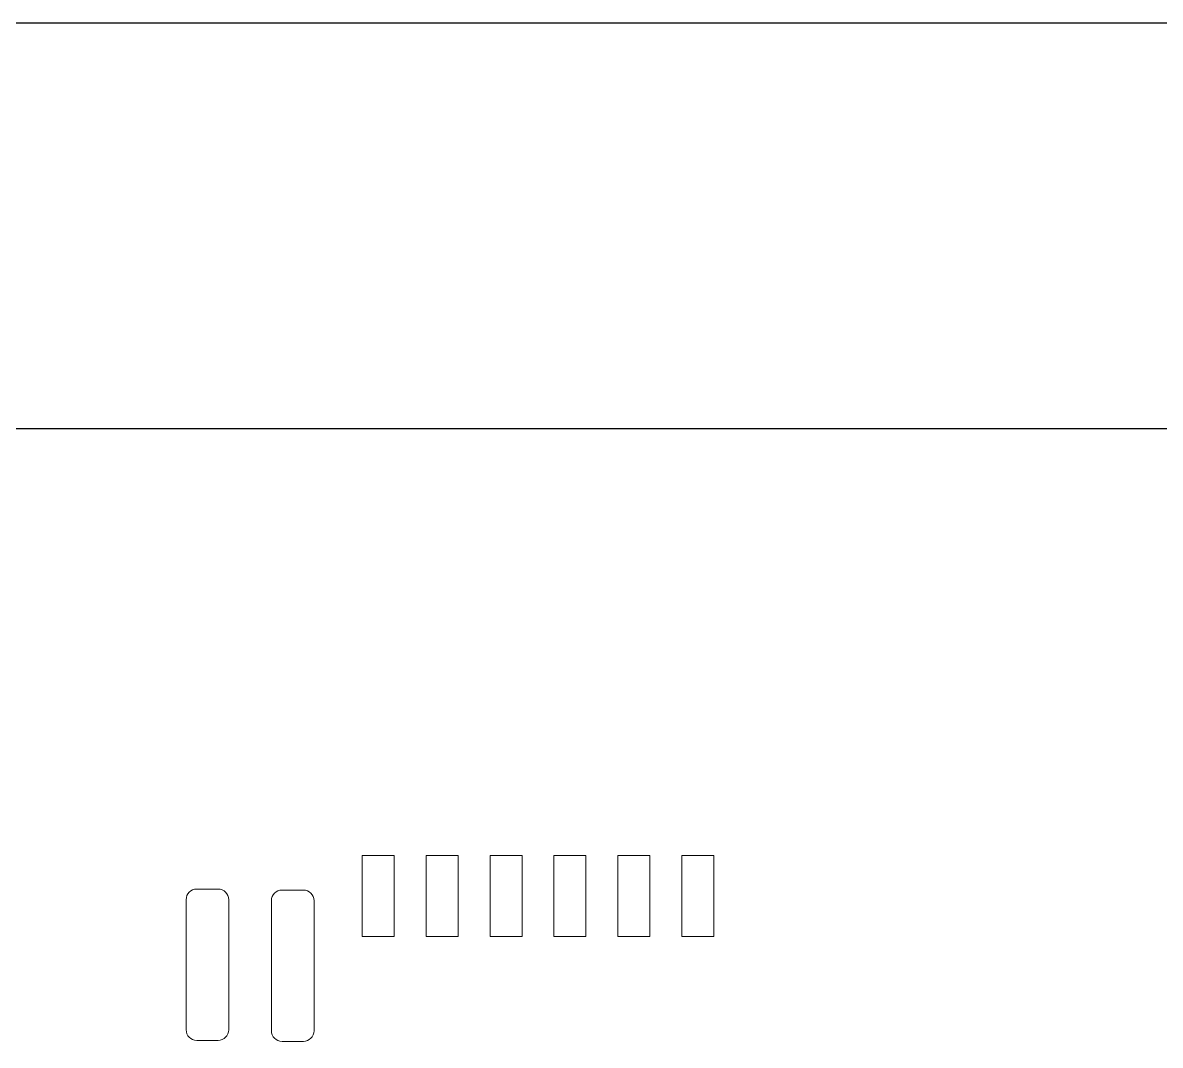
# Model space of a CAD drawing. Header units: inches. Extents: x 70 to 970, y -386 to 214.
# Drawn here: x 357.8 to 411.1, y 165.7 to 213.7 of the extents above; entities that cross this region are included whole.
import ezdxf

# ---------------------------------------------------------------- set-up
doc = ezdxf.new("R2010")
doc.units = ezdxf.units.IN
doc.header["$MEASUREMENT"] = 0

msp = doc.modelspace()

# ---------------------------------------------------------------- linework, layer by layer
at = {"color": 6}
msp.add_line((910.389, 194.625), (80.389, 194.625), dxfattribs=at)
at = {"color": 1, "lineweight": 0}
for p, q in [((375.195, 174.625), (373.695, 174.625)), ((373.695, 174.625), (373.695, 170.825)), ((375.195, 174.625), (373.695, 174.625)), ((373.695, 174.625), (373.695, 170.825)), ((375.195, 170.825), (375.195, 174.625)), ((375.195, 170.825), (375.195, 174.625)), ((378.195, 174.625), (376.695, 174.625)), ((376.695, 174.625), (376.695, 170.825)), ((378.195, 174.625), (376.695, 174.625)), ((376.695, 174.625), (376.695, 170.825)), ((378.195, 170.825), (378.195, 174.625)), ((378.195, 170.825), (378.195, 174.625)), ((381.195, 174.625), (379.695, 174.625)), ((379.695, 174.625), (379.695, 170.825)), ((381.195, 174.625), (379.695, 174.625)), ((379.695, 174.625), (379.695, 170.825)), ((381.195, 170.825), (381.195, 174.625)), ((381.195, 170.825), (381.195, 174.625)), ((384.195, 174.625), (382.695, 174.625)), ((382.695, 174.625), (382.695, 170.825)), ((384.195, 174.625), (382.695, 174.625)), ((382.695, 174.625), (382.695, 170.825)), ((384.195, 170.825), (384.195, 174.625)), ((384.195, 170.825), (384.195, 174.625)), ((387.195, 174.625), (385.695, 174.625)), ((385.695, 174.625), (385.695, 170.825)), ((387.195, 174.625), (385.695, 174.625)), ((385.695, 174.625), (385.695, 170.825)), ((387.195, 170.825), (387.195, 174.625)), ((387.195, 170.825), (387.195, 174.625)), ((390.195, 174.625), (388.695, 174.625)), ((388.695, 174.625), (388.695, 170.825)), ((390.195, 174.625), (388.695, 174.625)), ((388.695, 174.625), (388.695, 170.825)), ((390.195, 170.825), (390.195, 174.625)), ((390.195, 170.825), (390.195, 174.625)), ((373.695, 170.825), (375.195, 170.825)), ((373.695, 170.825), (375.195, 170.825)), ((376.695, 170.825), (378.195, 170.825)), ((376.695, 170.825), (378.195, 170.825)), ((379.695, 170.825), (381.195, 170.825)), ((379.695, 170.825), (381.195, 170.825)), ((382.695, 170.825), (384.195, 170.825)), ((382.695, 170.825), (384.195, 170.825)), ((385.695, 170.825), (387.195, 170.825)), ((385.695, 170.825), (387.195, 170.825)), ((388.695, 170.825), (390.195, 170.825)), ((388.695, 170.825), (390.195, 170.825))]:
    msp.add_line(p, q, dxfattribs=at)
msp.add_lwpolyline([(70.389, 213.68), (970.389, 213.68), (970.389, -386.32), (70.389, -386.32)], close=True)
for points in [[(365.436, 172.546), (365.436, 172.822), (365.66, 173.046), (365.936, 173.046)], [(365.436, 172.546), (365.436, 172.822), (365.66, 173.046), (365.936, 173.046)], [(365.936, 173.046), (365.936, 173.046), (366.936, 173.046), (366.936, 173.046)], [(365.936, 173.046), (365.936, 173.046), (366.936, 173.046), (366.936, 173.046)], [(366.936, 173.046), (367.212, 173.046), (367.436, 172.822), (367.436, 172.546)], [(366.936, 173.046), (367.212, 173.046), (367.436, 172.822), (367.436, 172.546)], [(369.436, 172.496), (369.436, 172.772), (369.66, 172.996), (369.936, 172.996)], [(369.436, 172.496), (369.436, 172.772), (369.66, 172.996), (369.936, 172.996)], [(369.936, 172.996), (369.936, 172.996), (370.936, 172.996), (370.936, 172.996)], [(369.936, 172.996), (369.936, 172.996), (370.936, 172.996), (370.936, 172.996)], [(370.936, 172.996), (371.212, 172.996), (371.436, 172.772), (371.436, 172.496)], [(370.936, 172.996), (371.212, 172.996), (371.436, 172.772), (371.436, 172.496)], [(365.436, 166.446), (365.436, 166.446), (365.436, 172.546), (365.436, 172.546)], [(365.436, 166.446), (365.436, 166.446), (365.436, 172.546), (365.436, 172.546)], [(367.436, 172.546), (367.436, 172.546), (367.436, 166.446), (367.436, 166.446)], [(367.436, 172.546), (367.436, 172.546), (367.436, 166.446), (367.436, 166.446)], [(369.436, 166.396), (369.436, 166.396), (369.436, 172.496), (369.436, 172.496)], [(369.436, 166.396), (369.436, 166.396), (369.436, 172.496), (369.436, 172.496)], [(371.436, 172.496), (371.436, 172.496), (371.436, 166.396), (371.436, 166.396)], [(371.436, 172.496), (371.436, 172.496), (371.436, 166.396), (371.436, 166.396)], [(365.936, 165.946), (365.66, 165.946), (365.436, 166.17), (365.436, 166.446)], [(365.936, 165.946), (365.66, 165.946), (365.436, 166.17), (365.436, 166.446)], [(367.436, 166.446), (367.436, 166.17), (367.212, 165.946), (366.936, 165.946)], [(367.436, 166.446), (367.436, 166.17), (367.212, 165.946), (366.936, 165.946)], [(369.936, 165.896), (369.66, 165.896), (369.436, 166.12), (369.436, 166.396)], [(369.936, 165.896), (369.66, 165.896), (369.436, 166.12), (369.436, 166.396)], [(371.436, 166.396), (371.436, 166.12), (371.212, 165.896), (370.936, 165.896)], [(371.436, 166.396), (371.436, 166.12), (371.212, 165.896), (370.936, 165.896)], [(366.936, 165.946), (366.936, 165.946), (365.936, 165.946), (365.936, 165.946)], [(366.936, 165.946), (366.936, 165.946), (365.936, 165.946), (365.936, 165.946)], [(370.936, 165.896), (370.936, 165.896), (369.936, 165.896), (369.936, 165.896)], [(370.936, 165.896), (370.936, 165.896), (369.936, 165.896), (369.936, 165.896)]]:
    msp.add_open_spline(points, degree=3, dxfattribs=at)

doc.saveas('drawing.dxf')
